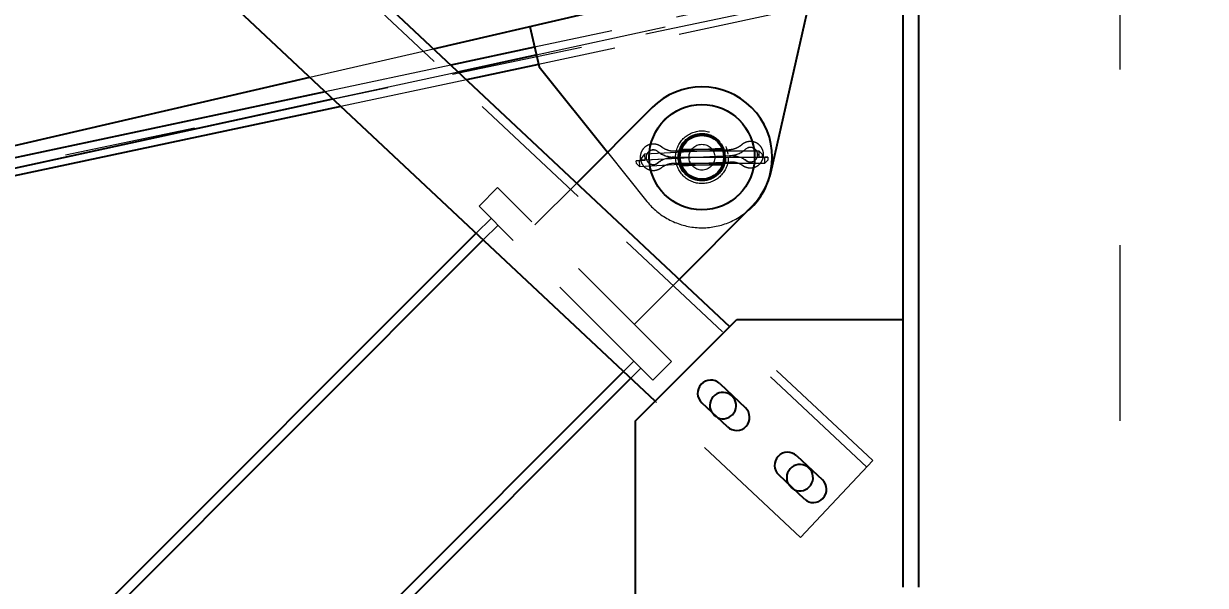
# Model space of a CAD drawing. Header units: millimetres. Extents: x 1293 to 41893, y 1011 to 26911.
# Drawn here: x 11785 to 12355, y 4931 to 5202 of the extents above; entities that cross this region are included whole.
import ezdxf

# ---------------------------------------------------------------- set-up
doc = ezdxf.new("R2010")
doc.units = ezdxf.units.MM
doc.header["$LTSCALE"] = 50
doc.linetypes.add('CENTERX2', pattern=[20.32, 12.7, -2.54, 2.54, -2.54])
doc.linetypes.add('HIDDEN', pattern=[1.905, 1.27, -0.635])
doc.layers.add('CAPA_1', color=7, linetype='Continuous')
doc.layers.add('STRUC', color=4, linetype='Continuous')
doc.styles.add('SLDTEXTSTYLE0', font='TXT', dxfattribs={"width": 0.75})
doc.dimstyles.new('SLDDIMSTYLE0', dxfattribs={"dimtxt": 100, "dimasz": 100, "dimexe": 0, "dimexo": 0.0625, "dimgap": 25, "dimtad": 2, "dimdec": 0, "dimlfac": 1.5, "dimrnd": 1e-09, "dimzin": 12, "dimdsep": 46, "dimtxsty": 'SLDTEXTSTYLE0', "dimsah": 1, "dimcen": 0.09, "dimadec": 0, "dimazin": 3, "dimtfac": 1, "dimtdec": 0, "dimtofl": 0, "dimtmove": 0, "dimatfit": 3, "dimfxl": 1, "dimfrac": 2, "dimtolj": 1, "dimtzin": 12, "dimarcsym": 0})
doc.dimstyles.new('SLDDIMSTYLE1', dxfattribs={"dimtxt": 100, "dimasz": 100, "dimexe": 0, "dimexo": 0.0625, "dimgap": 25, "dimtad": 2, "dimdec": 4, "dimlfac": 75, "dimzin": 12, "dimdsep": 46, "dimtxsty": 'SLDTEXTSTYLE0', "dimsah": 1, "dimcen": 0.09, "dimadec": 0, "dimazin": 3, "dimtfac": 1, "dimtdec": 0, "dimtofl": 0, "dimtmove": 0, "dimatfit": 3, "dimfxl": 1, "dimfrac": 2, "dimtolj": 1, "dimtzin": 12, "dimarcsym": 0})

# ---------------------------------------------------------------- blocks, each defined once
blk = doc.blocks.new('_D_3')
at = {"layer": 'CAPA_1', "transparency": 16777216}
blk.add_arc((9899.27, 4708.49), 5214.32, 0, 13, dxfattribs=at)
for points in [[(14979.94, 5881.46), (14986.48, 5780.49), (15016.52, 5787.13)], [(15113.58, 4708.49), (15128.01, 4808.64), (15097.24, 4808.34)]]:
    blk.add_solid(points, dxfattribs=at)
at = {"layer": 'CAPA_1', "transparency": 16777216, "insert": (15196.76, 5413.27), "char_height": 100, "attachment_point": 1, "rotation": 276.5, "style": 'SLDTEXTSTYLE0'}
blk.add_mtext('13°', dxfattribs=at)
blk = doc.blocks.new('_D_5')
at = {"layer": 'CAPA_1', "transparency": 16777216}
for p, q in [((11574.4, 7831.18), (17588.06, 7831.18)), ((17538.06, 7831.18), (17538.06, 4708.49)), ((16485.16, 4708.49), (17588.06, 4708.49))]:
    blk.add_line(p, q, dxfattribs=at)
for points in [[(17538.06, 7831.18), (17522.68, 7731.18), (17553.45, 7731.18)], [(17538.06, 4708.49), (17553.45, 4808.49), (17522.68, 4808.49)]]:
    blk.add_solid(points, dxfattribs=at)
at = {"layer": 'CAPA_1', "transparency": 16777216, "insert": (17409.15, 6122.06), "char_height": 100, "attachment_point": 1, "rotation": 90, "style": 'SLDTEXTSTYLE0'}
blk.add_mtext('4684', dxfattribs=at)

msp = doc.modelspace()

# ---------------------------------------------------------------- linework, layer by layer
at = {"color": 1, "linetype": 'HIDDEN', "lineweight": 18}
for p, q in [((12893.0139557, 5364.89659), (10927.4567931, 4955.3114602)), ((12161.6464889, 5217.9278753), (12031.2134845, 5190.173756)), ((12032.0475146, 5186.5611748), (12162.3540095, 5214.8632672)), ((12163.0771515, 5209.5773653), (12033.1180701, 5181.9240895)), ((11922.9149559, 5175.6890878), (11982.5157285, 5189.4490104)), ((11990.8947085, 5181.5945461), (11930.356867, 5168.7130329)), ((11934.0280113, 5165.2716985), (11994.3345308, 5178.3700532)), ((11998.4195233, 5174.5407771), (11937.8816818, 5161.6592639)), ((12066.3721882, 5139.5780407), (12085.3409333, 5115.931707)), ((12125.177835, 5137.8929497), (12081.6128275, 5135.6154248)), ((12125.1803452, 5137.8449347), (12081.6153377, 5135.5674097)), ((12084.1698753, 5138.5991493), (12082.8276815, 5137.1088777)), ((12121.8963763, 5140.5714443), (12084.1698753, 5138.5991493)), ((12084.1698753, 5138.5991493), (12084.316698, 5135.7906915)), ((12125.176067, 5137.926769), (12084.316698, 5135.7906915)), ((12125.1785772, 5137.878754), (12084.3192082, 5135.7426764)), ((12101.1134319, 5140.0429953), (12098.5288459, 5140.0429953)), ((12122.0583591, 5140.0429953), (12101.6659921, 5140.0429953)), ((12121.5827469, 5141.4240666), (12101.7535848, 5140.3874224)), ((12121.7909214, 5140.9108287), (12101.9346805, 5140.9108287)), ((12125.0292443, 5140.7352268), (12122.448183, 5140.6002921)), ((12139.4440125, 5140.0429953), (12122.6109193, 5140.0429953)), ((12124.4700597, 5138.733508), (12124.2366754, 5140.0635404)), ((12138.7325814, 5138.5703848), (12138.7300712, 5138.6183998)), ((12139.4440125, 5137.1826217), (12139.4440125, 5140.0429953)), ((12140.8621792, 5138.6248287), (12139.4440125, 5140.0429953)), ((12140.8621792, 5138.6248287), (12140.8621792, 5137.1946419)), ((12080.1972224, 5135.5293821), (12081.6128275, 5135.6154248)), ((12080.2718888, 5134.1011457), (12080.1972224, 5135.5293821)), ((12081.6153377, 5135.5674097), (12080.1984775, 5135.5053746)), ((12080.2718888, 5134.1011457), (12081.7621604, 5132.7589519)), ((12081.6128275, 5135.6154248), (12081.7621604, 5132.7589519)), ((12081.7621604, 5132.7589519), (12101.2869173, 5133.7796822)), ((12082.902348, 5135.6806413), (12082.8276815, 5137.1088777)), ((12084.316698, 5135.7906915), (12082.9010929, 5135.7046488)), ((12082.902348, 5135.6806413), (12084.3192082, 5135.7426764)), ((12084.9572175, 5137.2137696), (12084.9572175, 5137.165689)), ((12098.5288459, 5137.2307023), (12139.4440125, 5137.2307023)), ((12098.5288459, 5137.1968369), (12142.1533459, 5137.1968369)), ((12098.5288459, 5137.1826217), (12100.7455349, 5137.1826217)), ((12098.5288459, 5137.1487563), (12100.7456597, 5137.1487563)), ((12098.5288459, 5134.3364632), (12101.1224253, 5134.3364632)), ((12101.2788695, 5137.1826217), (12122.4454816, 5137.1826217)), ((12101.2790007, 5137.1487563), (12122.4453505, 5137.1487563)), ((12101.6754733, 5134.3364632), (12122.0488779, 5134.3364632)), ((12101.8392111, 5133.8085554), (12125.3271679, 5135.0364769)), ((12101.9334298, 5133.5024953), (12121.7896706, 5133.5024953)), ((12102.1416042, 5132.9892574), (12121.9707664, 5134.0259016)), ((12122.6019259, 5134.3364632), (12142.1533459, 5134.3364632)), ((12122.9786914, 5137.1487563), (12142.1533459, 5137.1487563)), ((12122.9788163, 5137.1826217), (12139.4440125, 5137.1826217)), ((12139.4440125, 5137.2307023), (12140.8621792, 5137.2186822)), ((12140.8621792, 5137.1946419), (12139.4440125, 5137.1826217)), ((12143.5715125, 5137.1848167), (12142.1533459, 5137.1968369)), ((12142.1533459, 5137.1487563), (12143.5715125, 5137.1607764)), ((12142.1533459, 5134.3364632), (12142.1533459, 5137.1487563)), ((12142.1533459, 5134.3364632), (12143.5715125, 5135.7546299)), ((12143.5715125, 5137.1848167), (12143.5715125, 5135.7546299)), ((12004.4290853, 5113.5559622), (12013.4093414, 5122.5362183)), ((12097.2250652, 5038.7204945), (12013.4093414, 5122.5362183)), ((12051.5398639, 5124.7457163), (12031.3698537, 5104.5757061)), ((12088.2448091, 5029.7402384), (12004.4290853, 5113.5559622)), ((12010.2363176, 5107.7487299), (12003.0541315, 5100.5665438)), ((12013.5889465, 5104.3961009), (12006.5150866, 5097.322241)), ((12079.264553, 5056.6810068), (12100.9820796, 5078.3985334)), ((12079.0849478, 5038.9000996), (12074.1273166, 5033.9424684)), ((12082.4375768, 5035.5474707), (12077.5882717, 5030.6981656)), ((12088.2448091, 5029.7402384), (12097.2250652, 5038.7204945))]:
    msp.add_line(p, q, dxfattribs=at)
at = {"color": 7, "linetype": 'Continuous', "lineweight": 25}
for p, q in [((11982.5157285, 5189.4490104), (12054.5729944, 5206.084741)), ((12145.0256366, 5129.7110065), (12163.3231166, 5210.6656029)), ((12028.9080869, 5200.1595302), (12033.407108, 5180.6721289)), ((12031.2134845, 5190.173756), (11990.8947085, 5181.5945461)), ((11994.3345308, 5178.3700532), (12032.0475146, 5186.5611748)), ((12033.1180701, 5181.9240895), (11998.4195233, 5174.5407771)), ((12033.407108, 5180.6721289), (12066.3721882, 5139.5780407)), ((11511.1992883, 5080.6370364), (11922.9149559, 5175.6890878)), ((11930.356867, 5168.7130329), (11770.3474758, 5134.6655175)), ((11771.434525, 5129.9569901), (11934.0280113, 5165.2716985)), ((11937.8816818, 5161.6592639), (11772.2520614, 5126.4158509)), ((12087.9383961, 5161.1442486), (12051.5398639, 5124.7457163)), ((12101.6659921, 5140.0429953), (12101.1134319, 5140.0429953)), ((12122.448183, 5140.6002921), (12121.8963763, 5140.5714443)), ((12122.6109193, 5140.0429953), (12122.0583591, 5140.0429953)), ((12100.7455349, 5137.1826217), (12101.2788695, 5137.1826217)), ((12100.7456597, 5137.1487563), (12101.2790007, 5137.1487563)), ((12101.1224253, 5134.3364632), (12101.6754733, 5134.3364632)), ((12101.2869173, 5133.7796822), (12101.8392111, 5133.8085554)), ((12122.0488779, 5134.3364632), (12122.6019259, 5134.3364632)), ((12122.4453505, 5137.1487563), (12122.9786914, 5137.1487563)), ((12122.4454816, 5137.1826217), (12122.9788163, 5137.1826217)), ((12100.9820796, 5078.3985334), (12135.8330955, 5113.2495492)), ((12003.0541315, 5100.5665438), (11819.937828, 4917.4502403)), ((12006.5150866, 5097.322241), (11826.6430859, 4917.4502403)), ((12074.1273166, 5033.9424684), (11957.6350885, 4917.4502403)), ((12077.5882717, 5030.6981656), (11964.3403464, 4917.4502403))]:
    msp.add_line(p, q, dxfattribs=at)
at = {"color": 1, "linetype": 'HIDDEN', "lineweight": 18, "flags": 128}
msp.add_lwpolyline([(12124.2366754, 5140.0635404), (12123.7324071, 5141.7219255), (12123.4713394, 5142.3561586)], dxfattribs=at)
at = {"color": 7, "linetype": 'Continuous', "lineweight": 25}
for radius in [25.4, 11.1166667, 10.5833333]:
    msp.add_circle((12111.8621756, 5137.206662), radius, dxfattribs=at)
at = {"color": 1, "linetype": 'HIDDEN', "lineweight": 18}
for centre, radius in [((12111.8621756, 5137.206662), 25.3333333), ((12111.8857458, 5137.1968989), 12.7), ((12111.8621756, 5137.206662), 11.43), ((12111.8621756, 5137.206662), 6.2156905)]:
    msp.add_circle(centre, radius, dxfattribs=at)
at = {"color": 7, "linetype": 'Continuous', "lineweight": 25}
for centre, radius, start, end in [((12111.8857458, 5137.1968989), 33.8666667, 315, 135), ((12111.8621756, 5137.206662), 34, 310.394855368, 347.26392078)]:
    msp.add_arc(centre, radius, start, end, dxfattribs=at)
at = {"color": 1, "linetype": 'HIDDEN', "lineweight": 18}
for centre, radius, start, end in [((12088.4708892, 5137.2137696), 3.5135859, 51.658204579, 308.341795421), ((12088.4708892, 5137.165689), 3.5135859, 51.658204579, 308.341795421), ((12098.5288208, 5149.930988), 12.7002856, 231.660305623, 270.000113206), ((12098.5288208, 5149.8829073), 12.7002856, 231.660305623, 270.000113206), ((12124.5130422, 5150.6097361), 12.7002856, 272.992515255, 311.332322838), ((12125.8409099, 5125.2099853), 12.7002856, 54.652934084, 92.992741667), ((12124.5155524, 5150.561721), 12.7002856, 272.992515255, 311.332322838), ((12125.8434201, 5125.1619703), 12.7002856, 54.652934084, 92.992741667), ((12135.2211913, 5138.4349599), 3.5135859, 234.65083304, 131.334423882), ((12135.2237015, 5138.3869448), 3.5135859, 234.65083304, 131.334423882), ((12098.5288208, 5124.4965512), 12.7002856, 89.999886794, 128.339694377), ((12098.5288208, 5124.4484706), 12.7002856, 89.999886794, 128.339694377), ((12111.8621756, 5137.206662), 12.7, 309.954722754, 320.389753439), ((12111.8621756, 5137.206662), 34, 218.73607922, 310.394855368)]:
    msp.add_arc(centre, radius, start, end, dxfattribs=at)
for points, knots in [([(12092.4099948, 5142.1701832), (12092.1915539, 5142.3299021), (12091.661792, 5142.7172517), (12090.7136314, 5143.1659294), (12089.5943228, 5143.4757862), (12088.4353168, 5143.5746808), (12087.27807, 5143.4625212), (12086.160222, 5143.1421514), (12085.1190433, 5142.6244293), (12084.1890105, 5141.9264613), (12083.4009818, 5141.0714113), (12082.7810872, 5140.0876319), (12082.3498852, 5139.0077508), (12082.1216748, 5137.8675806), (12082.104023, 5136.7049335), (12082.2975136, 5135.5583659), (12082.6957289, 5134.4659009), (12083.2854624, 5133.463766), (12084.0471559, 5132.5851948), (12084.9555546, 5131.859317), (12085.9805191, 5131.3102233), (12087.0881184, 5130.9560521), (12088.2414055, 5130.8088162), (12089.4029434, 5130.872405), (12090.5311936, 5131.1484245), (12091.5525487, 5131.5931981), (12092.1381059, 5132.0139225), (12092.4099948, 5132.2092753)], [0, 0, 0, 0, 0.02854054286, 0.06921639952, 0.10992089379, 0.15062558878, 0.19133038417, 0.23203523869, 0.27274010419, 0.31344493666, 0.35414969642, 0.39485435339, 0.43555889099, 0.47626330835, 0.51696762041, 0.55767185599, 0.59837604321, 0.63908022629, 0.679784451, 0.72048875762, 0.76119317567, 0.80189772, 0.84260238886, 0.88330716411, 0.92401201001, 0.96471687693, 1, 1, 1, 1]), ([(12131.0286957, 5143.1789635), (12130.858764, 5143.0355884), (12130.3218149, 5142.5825528), (12129.3249415, 5141.9359477), (12128.0147407, 5141.3254794), (12126.6519466, 5140.9228161), (12125.6435478, 5140.7721247), (12125.1091767, 5140.7400279), (12125.0292443, 5140.7352268)], [0, 0, 0, 0, 0.1011040479, 0.319467753, 0.5379835537, 0.7564990969, 0.9635765773, 1, 1, 1, 1]), ([(12131.5487296, 5133.2316397), (12131.7752111, 5133.0835429), (12132.3244731, 5132.7243791), (12133.2947649, 5132.3258143), (12134.4287239, 5132.0748163), (12135.5913124, 5132.0365654), (12136.7411254, 5132.208989), (12137.8407233, 5132.5872819), (12138.8534532, 5133.1586552), (12139.7457785, 5133.9042261), (12140.4880926, 5134.7992511), (12141.0557811, 5135.8140519), (12141.4300172, 5136.9149723), (12141.5983909, 5138.0655019), (12141.5553199, 5139.2274851), (12141.3022337, 5140.3623873), (12140.8475266, 5141.4325727), (12140.2062784, 5142.4025524), (12139.3997557, 5143.2401594), (12138.4546996, 5143.9176221), (12137.402466, 5144.4124562), (12136.2778869, 5144.7083194), (12135.1184857, 5144.7951443), (12133.9618516, 5144.6710013), (12132.8495504, 5144.336455), (12131.8528087, 5143.8389656), (12131.2900149, 5143.3882446), (12131.0286957, 5143.1789635)], [0, 0, 0, 0, 0.02854054286, 0.06921639952, 0.10992089379, 0.15062558878, 0.19133038417, 0.23203523869, 0.27274010419, 0.31344493666, 0.35414969642, 0.39485435339, 0.43555889099, 0.47626330835, 0.51696762041, 0.55767185599, 0.59837604321, 0.63908022629, 0.679784451, 0.72048875762, 0.76119317567, 0.80189772, 0.84260238886, 0.88330716411, 0.92401201001, 0.96471687693, 1, 1, 1, 1]), ([(12098.5288459, 5140.0429953), (12098.3065516, 5140.047564), (12097.6041527, 5140.062), (12096.4285638, 5140.2348304), (12095.0415771, 5140.6417191), (12093.7523456, 5141.2393766), (12092.8956357, 5141.7921884), (12092.4731881, 5142.1209972), (12092.4099948, 5142.1701832)], [0, 0, 0, 0, 0.1011043075, 0.3194663397, 0.5379809037, 0.7564959169, 0.9635745698, 1, 1, 1, 1]), ([(12092.4099948, 5132.2092753), (12092.5871801, 5132.3435832), (12093.1470487, 5132.7679682), (12094.1763203, 5133.3616473), (12095.5166053, 5133.9028808), (12096.898563, 5134.233847), (12097.9134538, 5134.3316869), (12098.4487718, 5134.3358417), (12098.5288459, 5134.3364632)], [0, 0, 0, 0, 0.1011040479, 0.319467753, 0.5379835537, 0.7564990969, 0.9635765773, 1, 1, 1, 1]), ([(12125.3271679, 5135.0364769), (12125.5493976, 5135.0435199), (12126.2515923, 5135.065774), (12127.4346009, 5134.9545538), (12128.8409389, 5134.6206311), (12130.1596144, 5134.0910962), (12131.0440168, 5133.583765), (12131.4830546, 5133.2774595), (12131.5487296, 5133.2316397)], [0, 0, 0, 0, 0.1011043075, 0.3194663397, 0.5379809037, 0.7564959169, 0.9635745698, 1, 1, 1, 1])]:
    msp.add_open_spline(points, degree=3, knots=knots, dxfattribs=at)
at = {"layer": 'CAPA_1', "linetype": 'CENTERX2', "lineweight": 18, "ltscale": 0.666667}
msp.add_line((12313.2481497, 6280.1529069), (12313.2481497, 4780.1529069), dxfattribs=at)
at = {"layer": 'STRUC', "linetype": 'Continuous', "lineweight": 25}
for p, q in [((12208.769483, 6130.1529069), (12208.769483, 4930.1529069)), ((12216.2201497, 6130.1529069), (12216.2201497, 4930.1529069)), ((12125.3334467, 5055.5715373), (11675.3665487, 5477.3709614)), ((12089.3936765, 5019.6317671), (11651.7462728, 5429.8828849)), ((12079.9148163, 5010.1529069), (12128.769483, 5059.0075736)), ((12128.769483, 5059.0075736), (12208.769483, 5059.0075736)), ((12120.5040182, 5028.1338068), (12132.8581251, 5016.5530545)), ((12124.1725609, 5007.2874744), (12111.8184541, 5018.8682266)), ((12079.9148163, 4917.4529069), (12079.9148163, 5010.1529069)), ((12157.5663387, 4993.3915501), (12169.9204456, 4981.8107979)), ((12161.2348814, 4972.5452178), (12148.8807746, 4984.12597))]:
    msp.add_line(p, q, dxfattribs=at)
at = {"layer": 'STRUC', "linetype": 'HIDDEN', "lineweight": 18}
for p, q in [((12191.2837655, 4987.947163), (10994.783654, 6109.5475746)), ((12194.1789535, 4991.0356897), (12125.3334467, 5055.5715373)), ((12159.4366969, 4953.9733692), (12089.3936765, 5019.6317671)), ((12194.1789535, 4991.0356897), (12159.4366969, 4953.9733692))]:
    msp.add_line(p, q, dxfattribs=at)
at = {"layer": 'STRUC', "linetype": 'HIDDEN', "lineweight": 18, "flags": 128}
for points in [[(12116.4179819, 5014.5566246), (12116.8449383, 5013.8722655), (12117.6653054, 5012.936013)], [(12117.6653054, 5012.936013), (12118.6525633, 5012.177796), (12119.3630568, 5011.7959084)], [(12153.4803024, 4979.814368), (12153.9072588, 4979.1300088), (12154.727626, 4978.1937563)], [(12154.727626, 4978.1937563), (12155.7148838, 4977.4355393), (12156.4253774, 4977.0536517)]]:
    msp.add_lwpolyline(points, dxfattribs=at)
at = {"layer": 'STRUC', "linetype": 'Continuous', "lineweight": 25}
for centre, start, end in [((12116.1612361, 5023.5010167), 46.850629074, 226.850629074), ((12122.0080875, 5017.568803), 245.383648127, 208.31761002), ((12128.515343, 5011.9202645), 226.850629074, 46.850629074), ((12153.2235567, 4988.75876), 46.850629074, 226.850629074), ((12159.070408, 4982.8265464), 245.383648127, 208.31761002), ((12165.5776635, 4977.1780078), 226.850629074, 46.850629074)]:
    msp.add_arc(centre, 6.35, start, end, dxfattribs=at)

# ---------------------------------------------------------------- dimensions: what is measured, and where the dimension line sits
at = {"layer": 'CAPA_1'}
dim = msp.add_linear_dim(base=(17538.0605071, 4708.4929069), p1=(11510.8968592, 7831.1769069), p2=(16421.6646746, 4708.4929069), angle=90, dimstyle='SLDDIMSTYLE0', dxfattribs=at)
dim.commit()
dim.dimension.update_dxf_attribs({"geometry": '_D_5', "text_midpoint": (17538.0605071, 6269.8349069), "dimtype": 160})
dim = msp.add_angular_dim_2l(base=(15080.062669, 5298.7701303), line1=((16421.6646746, 4708.4929069), (6449.8953906, 4708.4929069)), line2=((16705.6180701, 6279.8631045), (11026.6060803, 4968.759879)), dimstyle='SLDDIMSTYLE1', dxfattribs=at)
dim.commit()
dim.dimension.update_dxf_attribs({"geometry": '_D_3', "text_midpoint": (15080.062669, 5298.7701303), "dimtype": 162})

doc.saveas('drawing.dxf')
